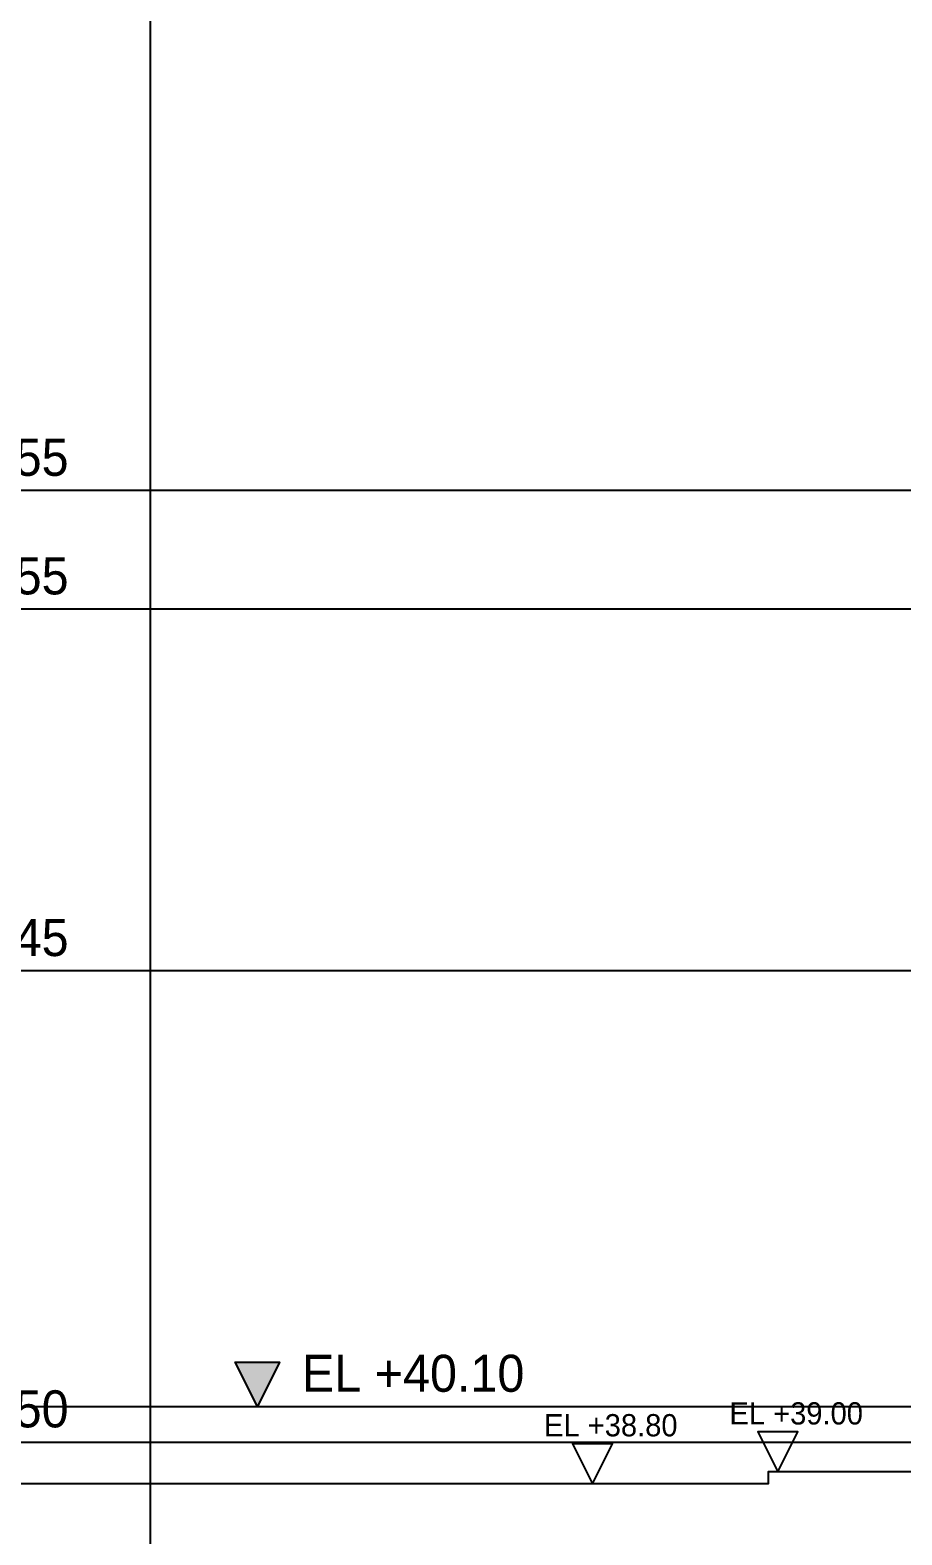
# Model space of a CAD drawing. Extents: x -430745 to 210250, y 0 to 148500.
# Drawn here: x 23719 to 38414, y 35566 to 60947 of the extents above; entities that cross this region are included whole.
import ezdxf

# ---------------------------------------------------------------- set-up
doc = ezdxf.new("R2010")
doc.units = 0
doc.header["$LTSCALE"] = 250
doc.header["$MEASUREMENT"] = 0
doc.linetypes.add('ACAD_ISO05W100', pattern=[33, 24, -3, 0, -3, 0, -3])
doc.layers.get('0').update_dxf_attribs({"linetype": 'CONTINUOUS'})
doc.layers.add('# 레벨 계획', color=193, linetype='CONTINUOUS', plot=False)
doc.layers.add('NOPLOT', color=193, linetype='CONTINUOUS', plot=False)
for name, color, linetype in [('A-CEN', 1, 'CONTINUOUS'), ('A-DIM', 7, 'CONTINUOUS'), ('A-SITE', 2, 'ACAD_ISO05W100'), ('A-SYM-LEVEL', 7, 'CONTINUOUS')]:
    doc.layers.add(name, color=color, linetype=linetype)
doc.styles.add('Gdim', font='')
doc.styles.add('Gtx', font='')
doc.styles.get('Gdim').set_extended_font_data('Dotum')
doc.styles.get('Gtx').set_extended_font_data('Dotum')

# ---------------------------------------------------------------- blocks, each defined once
blk = doc.blocks.new('A$C481fd194')
blk.add_hatch(color=256).paths.add_polyline_path([(375, 750), (-375, 750), (0, 0)])
blk.add_lwpolyline([(0, 0), (-375, 750), (375, 750), (0, 0)])
blk = doc.blocks.new('A$C8d7ec12c')
at = {"layer": 'A-SYM-LEVEL'}
for p in [(0, 0), (0, -2000), (0, -8100), (0, -16050)]:
    blk.add_blockref('A$C481fd194', p, dxfattribs=at)
at = {"layer": 'A-SYM-LEVEL', "style": 'Gdim'}
for s, p in [('EL +55.55', (750, 250)), ('EL +53.55', (750, -1750)), ('EL +47.45', (750, -7850)), ('EL +39.50', (750, -15800))]:
    blk.add_text(s, height=625, dxfattribs=at).set_placement(p)
blk = doc.blocks.new('A-CEN-EAST1')
at = {"layer": 'A-CEN'}
for p, q in [((14740192.8, -272425.9, 0), (14886741.9, -272425.9)), ((14740192.8, -273025.9, 0), (14843720.5, -273025.9, 0))]:
    blk.add_line(p, q, dxfattribs=at)
at = {"layer": 'A-CEN', "elevation": 0}
for points in [[(14843720.5, -256975.9), (14740192.8, -256975.9)], [(14843720.5, -258975.9), (14740192.8, -258975.9)], [(14843720.5, -265075.9), (14740192.8, -265075.9)]]:
    blk.add_lwpolyline(points, dxfattribs=at)
at = {"layer": 'A-SYM-LEVEL'}
for name, p in [('A$C8d7ec12c', (14740192.8, -256975.9, 0)), ('A$C481fd194', (14747875.8, -272425.9, 0))]:
    blk.add_blockref(name, p, dxfattribs=at)
at = {"layer": 'A-SYM-LEVEL', "style": 'Gdim'}
blk.add_text('EL +40.10', height=625, dxfattribs=at).set_placement((14748625.8, -272175.9, 0))
blk = doc.blocks.new('A$C4737335e')
at = {"layer": '# 레벨 계획', "elevation": 0}
for points in [[(38436, 200), (38773, 875), (38098, 875), (38436, 200)], [(35311, 0), (35649, 675), (34974, 675), (35311, 0)]]:
    blk.add_lwpolyline(points, dxfattribs=at)
at = {"layer": '# 레벨 계획', "style": 'Gtx'}
for s, p in [('EL +39.00', (37619, 999)), ('EL +38.80', (34494, 799))]:
    blk.add_text(s, height=375, rotation=360, dxfattribs=at).set_placement(p)

msp = doc.modelspace()

# ---------------------------------------------------------------- linework, layer by layer
at = {"layer": 'A-SITE', "linetype": 'Continuous', "elevation": 0}
msp.add_lwpolyline([(168395.2, 37628.9), (117805.3, 37628.9), (117805.3, 37728.9), (109205.3, 37728.9), (109205.3, 37628.9), (105470.3, 37628.9), (98270.3, 37028.9), (44895.3, 37028.9), (43095.3, 36928.9), (41295.3, 36928.9), (41295.3, 36828.9), (40295.3, 36828.9), (40295.3, 36728.9), (39295.3, 36728.9), (39295.3, 36628.9), (36158.4, 36628.9), (36158.4, 36428.9), (7750, 36428.9)], dxfattribs=at)
at = {"layer": 'NOPLOT'}
msp.add_lwpolyline([(25750, 126250), (164750, 126250), (164750, 22250), (25750, 22250)], close=True, dxfattribs=at)

# ---------------------------------------------------------------- block references
at = {"layer": '# 레벨 계획'}
msp.add_blockref('A$C4737335e', (-2111.6, 36428.9), dxfattribs=at)
at = {"layer": 'A-DIM'}
msp.add_blockref('A-CEN-EAST1', (-14720325.2, 310154.8), dxfattribs=at)

doc.saveas('drawing.dxf')
